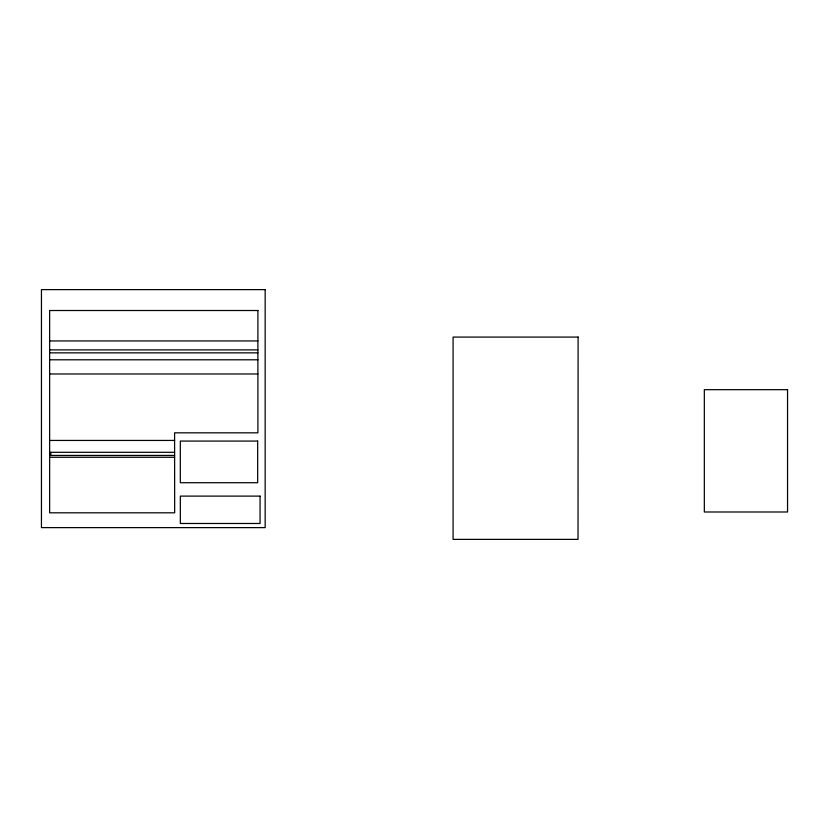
<?xml version="1.0" encoding="UTF-8"?>
<svg xmlns="http://www.w3.org/2000/svg" width="829" height="829" viewBox="0 0 829 829"><rect width="100%" height="100%" fill="white"/><g stroke="black" fill="none" stroke-linecap="round" stroke-linejoin="round"><path stroke-width="1.24" d="M49.636 340.947L257.892 340.947M49.636 349.879L257.892 349.879M49.636 352.853L257.892 352.853M49.636 359.796L257.892 359.796M49.636 373.983L257.892 373.983M49.636 440.437L174.587 440.437M49.636 452.302L174.587 452.302M174.587 455.432L50.828 455.432L50.828 452.458M49.636 457.276L174.587 457.276M265.166 289.622L41.45 289.622L41.45 527.617L265.166 527.617L265.166 289.622M257.892 310.512L49.636 310.512L49.636 512.819L174.67 512.819L174.587 432.831L257.892 432.831L257.892 310.512M578.103 337.082L453.08 337.082L453.08 539.378L578.031 539.378L578.103 337.082M787.55 389.671L704.329 389.671L704.329 511.99L787.55 511.99L787.55 389.671M257.674 441.069L180.318 441.069L180.318 482.716L257.674 482.716L257.674 441.069M260.068 496.115L180.339 496.115L180.339 523.482L260.068 523.482L260.068 496.115"/></g></svg>
